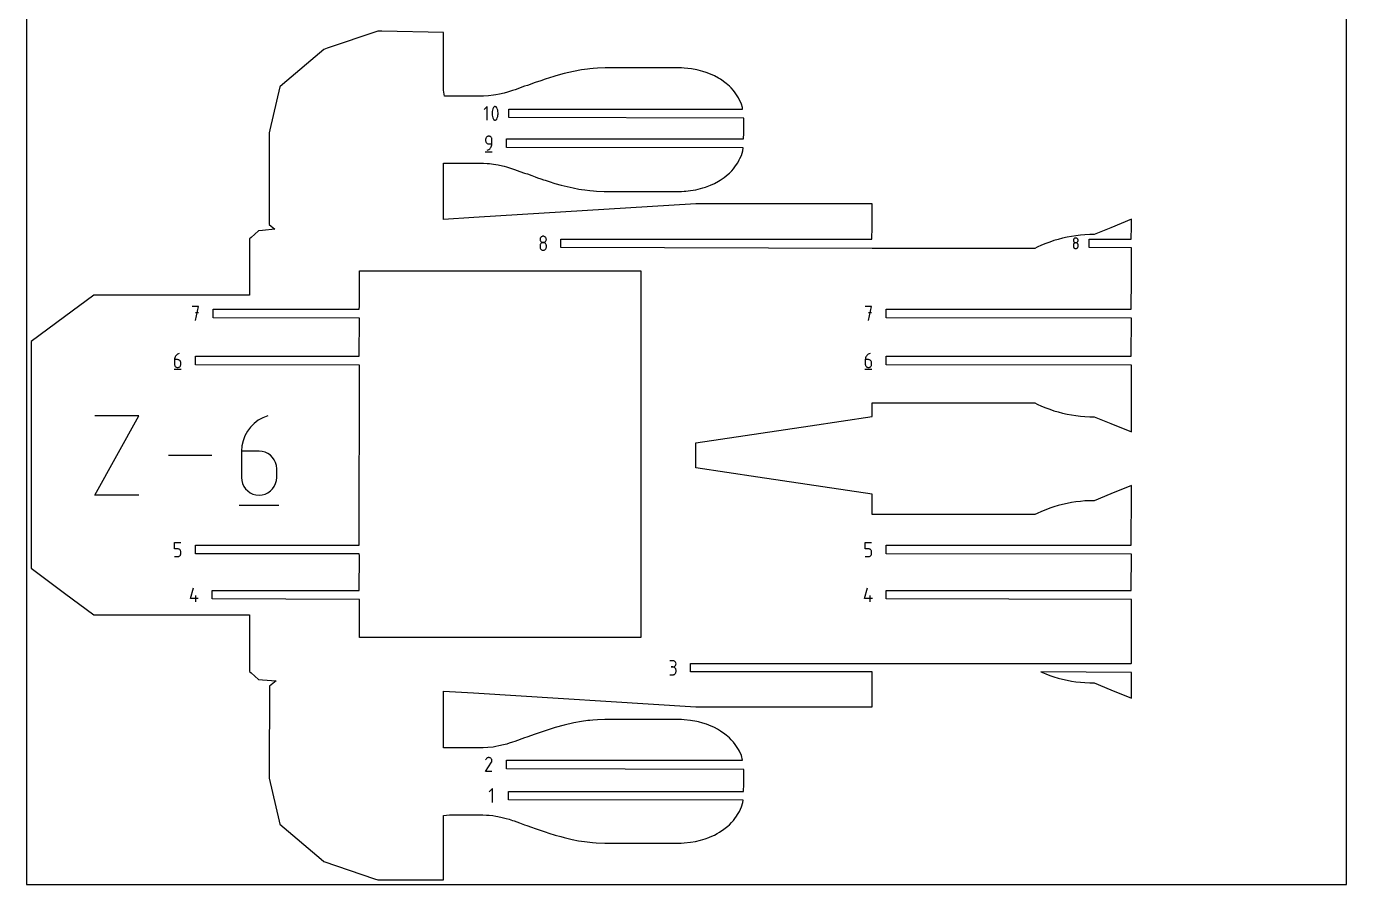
# Model space of a CAD drawing. Extents: x 0 to 450, y 0 to 500.
# Drawn here: x 0 to 450, y 0 to 292.6 of the extents above; entities that cross this region are included whole.
import ezdxf

# ---------------------------------------------------------------- set-up
doc = ezdxf.new("R2010")
doc.units = 0

msp = doc.modelspace()

# ---------------------------------------------------------------- linework, layer by layer
at = {"layer": 'annotation', "color": 1}
for p, q in [((157.005716, 265.262409), (155.979138, 264.235541)), ((157.005716, 260.644689), (157.005716, 265.262409)), ((158.781817, 263.615175), (158.737565, 263.172944)), ((158.737565, 263.172944), (158.737565, 262.728888)), ((158.737565, 262.728888), (158.781817, 262.286421)), ((158.870323, 264.052165), (158.781817, 263.615175)), ((158.781817, 262.286421), (158.870323, 261.848959)), ((159.003082, 264.480498), (158.870323, 264.052165)), ((158.870323, 261.848959), (159.003082, 261.419918)), ((159.180093, 264.89676), (159.003082, 264.480498)), ((159.003082, 261.419918), (159.180093, 261.002713)), ((159.239702, 264.995887), (159.180093, 264.89676)), ((159.180093, 264.89676), (159.180093, 264.89676)), ((159.180093, 261.002713), (159.180093, 261.002713)), ((159.180093, 261.002713), (159.202631, 260.9607)), ((159.313991, 265.080361), (159.239702, 264.995887)), ((159.400499, 265.149364), (159.313991, 265.080361)), ((159.496768, 265.202078), (159.400499, 265.149364)), ((159.600337, 265.237687), (159.496768, 265.202078)), ((159.708746, 265.255373), (159.600337, 265.237687)), ((159.819537, 265.254318), (159.708746, 265.255373)), ((159.930249, 265.233705), (159.819537, 265.254318)), ((160.038423, 265.192716), (159.930249, 265.233705)), ((160.079833, 265.170955), (160.038423, 265.192716)), ((160.038423, 265.192716), (160.038423, 265.192716)), ((160.119571, 265.145959), (160.079833, 265.170955)), ((160.157442, 265.117928), (160.119571, 265.145959)), ((160.193254, 265.087057), (160.157442, 265.117928)), ((160.226814, 265.053546), (160.193254, 265.087057)), ((160.257928, 265.017592), (160.226814, 265.053546)), ((160.286404, 264.979392), (160.257928, 265.017592)), ((160.275053, 260.904378), (160.334668, 261.003002)), ((160.312048, 264.939146), (160.286404, 264.979392)), ((160.334668, 264.897049), (160.312048, 264.939146)), ((160.512537, 264.47993), (160.334668, 264.897049)), ((160.334668, 264.897049), (160.334668, 264.897049)), ((160.334668, 261.003002), (160.512537, 261.419349)), ((160.334668, 261.003002), (160.334668, 261.003002)), ((160.645939, 264.050953), (160.512537, 264.47993)), ((160.512537, 261.419349), (160.645939, 261.847747)), ((160.734874, 263.613534), (160.645939, 264.050953)), ((160.645939, 261.847747), (160.734874, 262.28478)), ((160.779341, 263.171089), (160.734874, 263.613534)), ((160.734874, 262.28478), (160.779341, 262.727032)), ((160.779341, 262.727032), (160.779341, 263.171089)), ((159.202631, 260.9607), (159.228086, 260.920654)), ((159.228086, 260.920654), (159.25635, 260.882696)), ((159.25635, 260.882696), (159.287318, 260.846947)), ((159.287318, 260.846947), (159.320881, 260.813529)), ((159.320881, 260.813529), (159.356933, 260.782564)), ((159.356933, 260.782564), (159.395365, 260.754172)), ((159.395365, 260.754172), (159.436072, 260.728477)), ((159.436072, 260.728477), (159.478945, 260.705599)), ((159.478945, 260.705599), (159.478945, 260.705599)), ((159.478945, 260.705599), (159.586266, 260.665479)), ((159.586266, 260.665479), (159.696333, 260.645547)), ((159.696333, 260.645547), (159.806658, 260.644989)), ((159.806658, 260.644989), (159.914752, 260.662994)), ((159.914752, 260.662994), (160.018127, 260.698748)), ((160.018127, 260.698748), (160.114294, 260.751439)), ((160.114294, 260.751439), (160.200765, 260.820253)), ((160.200765, 260.820253), (160.275053, 260.904378)), ((156.557793, 254.307466), (156.540584, 254.11571)), ((156.540584, 254.11571), (156.540584, 253.582009)), ((156.540584, 253.582009), (156.540584, 253.582009)), ((156.540584, 253.582009), (156.557793, 253.390263)), ((156.607395, 254.487991), (156.557793, 254.307466)), ((156.557793, 253.390263), (156.607395, 253.209766)), ((156.686353, 254.654261), (156.607395, 254.487991)), ((156.607395, 253.209766), (156.686353, 253.043536)), ((156.79163, 254.80325), (156.686353, 254.654261)), ((156.686353, 253.043536), (156.79163, 252.894594)), ((156.920188, 254.931934), (156.79163, 254.80325)), ((156.79163, 252.894594), (156.920188, 252.76596)), ((157.068989, 255.037287), (156.920188, 254.931934)), ((156.920188, 252.76596), (157.068989, 252.660655)), ((157.234997, 255.116284), (157.068989, 255.037287)), ((157.068989, 252.660655), (157.234997, 252.581697)), ((157.415173, 255.165901), (157.234997, 255.116284)), ((157.234997, 252.581697), (157.415173, 252.532108)), ((157.606481, 255.183112), (157.415173, 255.165901)), ((157.415173, 252.532108), (157.606481, 252.514907)), ((157.798185, 255.165901), (157.606481, 255.183112)), ((157.606481, 255.183112), (157.606481, 255.183112)), ((157.606481, 252.514907), (158.672379, 252.514907)), ((157.978572, 255.116284), (157.798185, 255.165901)), ((158.144642, 255.037287), (157.978572, 255.116284)), ((158.293394, 254.931934), (158.144642, 255.037287)), ((158.421828, 254.80325), (158.293394, 254.931934)), ((158.526943, 254.654261), (158.421828, 254.80325)), ((158.60574, 254.487991), (158.526943, 254.654261)), ((158.579908, 251.880208), (158.648779, 252.191276)), ((158.655219, 254.307466), (158.60574, 254.487991)), ((158.648779, 252.191276), (158.672379, 252.514907)), ((158.672379, 254.11571), (158.655219, 254.307466)), ((158.672379, 252.514907), (158.672379, 254.11571)), ((158.672379, 254.11571), (158.672379, 254.11571)), ((156.407384, 249.783112), (158.807384, 249.783112)), ((157.073081, 250.383112), (157.377896, 250.496702)), ((157.073081, 250.383112), (157.073081, 250.383112)), ((157.377896, 250.496702), (157.657679, 250.650238)), ((157.657679, 250.650238), (157.909537, 250.839809)), ((157.909537, 250.839809), (158.130581, 251.061504)), ((158.130581, 251.061504), (158.317918, 251.31141)), ((158.317918, 251.31141), (158.468658, 251.585615)), ((158.468658, 251.585615), (158.579908, 251.880208)), ((175.242195, 220.524078), (175.163269, 220.358333)), ((175.34744, 220.672692), (175.242195, 220.524078)), ((175.475973, 220.801124), (175.34744, 220.672692)), ((175.624764, 220.906324), (175.475973, 220.801124)), ((175.790784, 220.985243), (175.624764, 220.906324)), ((175.971003, 221.034831), (175.790784, 220.985243)), ((176.16239, 221.052038), (175.971003, 221.034831)), ((176.353777, 221.034831), (176.16239, 221.052038)), ((176.16239, 221.052038), (176.16239, 221.052038)), ((176.533995, 220.985243), (176.353777, 221.034831)), ((176.700015, 220.906324), (176.533995, 220.985243)), ((176.848807, 220.801124), (176.700015, 220.906324)), ((176.97734, 220.672692), (176.848807, 220.801124)), ((177.082584, 220.524078), (176.97734, 220.672692)), ((177.16151, 220.358333), (177.082584, 220.524078)), ((175.113691, 220.178505), (175.096492, 219.987646)), ((175.096492, 219.987646), (175.096492, 219.987646)), ((175.096492, 219.987646), (175.113701, 219.79589)), ((175.113691, 218.044808), (175.096492, 217.853142)), ((175.096492, 217.853142), (175.096492, 217.32215)), ((175.096492, 217.32215), (175.096492, 217.32215)), ((175.096492, 217.32215), (175.113701, 217.130497)), ((175.163269, 220.358333), (175.113691, 220.178505)), ((175.163269, 218.225264), (175.113691, 218.044808)), ((175.113701, 219.79589), (175.163304, 219.615365)), ((175.113701, 217.130497), (175.163304, 216.950248)), ((175.242195, 218.391481), (175.163269, 218.225264)), ((175.163304, 219.615365), (175.242262, 219.449095)), ((175.163304, 216.950248), (175.242262, 216.784379)), ((175.34744, 218.540433), (175.242195, 218.391481)), ((175.242262, 219.449095), (175.347539, 219.300106)), ((175.242262, 216.784379), (175.347539, 216.635865)), ((175.475973, 218.669091), (175.34744, 218.540433)), ((175.347539, 219.300106), (175.476096, 219.171422)), ((175.347539, 216.635865), (175.476096, 216.507681)), ((175.624764, 218.774429), (175.475973, 218.669091)), ((175.476096, 219.171422), (175.624898, 219.066069)), ((175.476096, 216.507681), (175.624898, 216.402802)), ((175.790784, 218.853419), (175.624764, 218.774429)), ((175.624898, 219.066069), (175.790905, 218.987071)), ((175.624898, 216.402802), (175.790905, 216.324205)), ((175.971003, 218.903032), (175.790784, 218.853419)), ((175.790905, 218.987071), (175.971082, 218.937454)), ((175.790905, 216.324205), (175.971082, 216.274865)), ((176.16239, 218.920243), (175.971003, 218.903032)), ((175.971082, 218.937454), (176.16239, 218.920243)), ((175.971082, 216.274865), (176.16239, 216.257757)), ((176.16239, 218.920243), (176.353697, 218.937454)), ((176.353777, 218.903042), (176.16239, 218.920243)), ((176.16239, 218.920243), (176.16239, 218.920243)), ((176.16239, 218.920243), (176.16239, 218.920243)), ((176.16239, 216.257757), (176.353697, 216.274865)), ((176.16239, 216.257757), (176.16239, 216.257757)), ((176.353697, 218.937454), (176.533874, 218.987071)), ((176.353697, 216.274865), (176.533874, 216.324205)), ((176.533995, 218.853453), (176.353777, 218.903042)), ((176.533874, 218.987071), (176.699881, 219.066069)), ((176.533874, 216.324205), (176.699881, 216.402802)), ((176.700015, 218.774496), (176.533995, 218.853453)), ((176.699881, 219.066069), (176.848683, 219.171422)), ((176.699881, 216.402802), (176.848683, 216.507681)), ((176.848807, 218.66919), (176.700015, 218.774496)), ((176.848683, 219.171422), (176.977241, 219.300106)), ((176.848683, 216.507681), (176.977241, 216.635865)), ((176.97734, 218.540556), (176.848807, 218.66919)), ((176.977241, 219.300106), (177.082517, 219.449095)), ((176.977241, 216.635865), (177.082517, 216.784379)), ((177.082584, 218.391615), (176.97734, 218.540556)), ((177.082517, 219.449095), (177.161476, 219.615365)), ((177.082517, 216.784379), (177.161476, 216.950248)), ((177.16151, 218.225385), (177.082584, 218.391615)), ((177.161476, 219.615365), (177.211078, 219.79589)), ((177.161476, 216.950248), (177.211078, 217.130497)), ((177.211088, 220.178505), (177.16151, 220.358333)), ((177.211088, 218.044887), (177.16151, 218.225385)), ((177.211078, 219.79589), (177.228287, 219.987646)), ((177.211078, 217.130497), (177.228287, 217.32215)), ((177.228287, 219.987646), (177.211088, 220.178505)), ((177.228287, 217.853142), (177.211088, 218.044887)), ((177.228287, 219.987646), (177.228287, 219.987646)), ((177.228287, 217.32215), (177.228287, 217.853142)), ((177.228287, 217.853142), (177.228287, 217.853142)), ((356.873823, 219.799882), (356.860906, 219.656545)), ((356.860906, 219.656545), (356.860906, 219.656545)), ((356.860906, 219.656545), (356.87383, 219.512536)), ((356.873823, 218.197468), (356.860906, 218.053526)), ((356.860906, 218.053526), (356.860906, 217.654749)), ((356.860906, 217.654749), (356.860906, 217.654749)), ((356.860906, 217.654749), (356.87383, 217.510817)), ((356.911056, 219.934933), (356.873823, 219.799882)), ((356.911056, 218.332991), (356.873823, 218.197468)), ((356.87383, 219.512536), (356.911082, 219.376961)), ((356.87383, 217.510817), (356.911082, 217.37545)), ((356.97033, 220.059408), (356.911056, 219.934933)), ((356.97033, 218.45782), (356.911056, 218.332991)), ((356.911082, 219.376961), (356.97038, 219.252092)), ((356.911082, 217.37545), (356.97038, 217.250882)), ((357.049369, 220.171017), (356.97033, 220.059408)), ((357.049369, 218.569684), (356.97033, 218.45782)), ((356.97038, 219.252092), (357.049443, 219.1402)), ((356.97038, 217.250882), (357.049443, 217.139347)), ((357.145897, 220.26747), (357.049369, 220.171017)), ((357.145897, 218.666306), (357.049369, 218.569684)), ((357.049443, 219.1402), (357.14599, 219.043559)), ((357.049443, 217.139347), (357.14599, 217.04308)), ((357.25764, 220.346476), (357.145897, 220.26747)), ((357.25764, 218.745416), (357.145897, 218.666306)), ((357.14599, 219.043559), (357.257741, 218.964438)), ((357.14599, 217.04308), (357.257741, 216.964316)), ((357.382322, 220.405744), (357.25764, 220.346476)), ((357.382322, 218.804737), (357.25764, 218.745416)), ((357.257741, 218.964438), (357.382413, 218.905111)), ((357.257741, 216.964316), (357.382413, 216.90529)), ((357.517666, 220.442985), (357.382322, 220.405744)), ((357.517666, 218.841997), (357.382322, 218.804737)), ((357.382413, 218.905111), (357.517726, 218.867848)), ((357.382413, 216.90529), (357.517726, 216.868235)), ((357.661399, 220.455907), (357.517666, 220.442985)), ((357.661399, 218.854923), (357.517666, 218.841997)), ((357.517726, 218.867848), (357.661399, 218.854923)), ((357.517726, 216.868235), (357.661399, 216.855387)), ((357.805131, 220.442985), (357.661399, 220.455907)), ((357.661399, 220.455907), (357.661399, 220.455907)), ((357.661399, 218.854923), (357.805072, 218.867848)), ((357.805131, 218.842005), (357.661399, 218.854923)), ((357.661399, 218.854923), (357.661399, 218.854923)), ((357.661399, 218.854923), (357.661399, 218.854923)), ((357.661399, 216.855387), (357.805072, 216.868235)), ((357.661399, 216.855387), (357.661399, 216.855387)), ((357.805072, 218.867848), (357.940385, 218.905111)), ((357.805072, 216.868235), (357.940385, 216.90529)), ((357.940476, 220.405744), (357.805131, 220.442985)), ((357.940476, 218.804763), (357.805131, 218.842005)), ((357.940385, 218.905111), (358.065057, 218.964438)), ((357.940385, 216.90529), (358.065057, 216.964316)), ((358.065157, 220.346476), (357.940476, 220.405744)), ((358.065157, 218.745466), (357.940476, 218.804763)), ((358.065057, 218.964438), (358.176807, 219.043559)), ((358.065057, 216.964316), (358.176807, 217.04308)), ((358.1769, 220.26747), (358.065157, 220.346476)), ((358.1769, 218.666381), (358.065157, 218.745466)), ((358.176807, 219.043559), (358.273355, 219.1402)), ((358.176807, 217.04308), (358.273355, 217.139347)), ((358.273429, 220.171017), (358.1769, 220.26747)), ((358.273429, 218.569777), (358.1769, 218.666381)), ((358.273355, 219.1402), (358.352418, 219.252092)), ((358.273355, 217.139347), (358.352418, 217.250882)), ((358.352468, 220.059408), (358.273429, 220.171017)), ((358.352468, 218.457921), (358.273429, 218.569777)), ((358.352418, 219.252092), (358.411716, 219.376961)), ((358.352418, 217.250882), (358.411716, 217.37545)), ((358.411742, 219.934933), (358.352468, 220.059408)), ((358.411742, 218.333082), (358.352468, 218.457921)), ((358.411716, 219.376961), (358.448967, 219.512536)), ((358.411716, 217.37545), (358.448967, 217.510817)), ((358.448975, 219.799882), (358.411742, 219.934933)), ((358.448975, 218.197527), (358.411742, 218.333082)), ((358.448967, 219.512536), (358.461891, 219.656545)), ((358.448967, 217.510817), (358.461891, 217.654749)), ((358.461891, 219.656545), (358.448975, 219.799882)), ((358.461891, 218.053526), (358.448975, 218.197527)), ((358.461891, 219.656545), (358.461891, 219.656545)), ((358.461891, 217.654749), (358.461891, 218.053526)), ((358.461891, 218.053526), (358.461891, 218.053526)), ((58.688078, 197.133349), (56.553574, 197.133349)), ((57.620977, 192.333349), (58.688078, 197.133349)), ((58.688078, 194.995835), (57.620977, 194.995835)), ((288.084314, 197.133349), (285.94981, 197.133349)), ((287.017212, 192.333349), (288.084314, 197.133349)), ((288.084314, 194.995835), (287.017212, 194.995835)), ((50.847346, 180.185276), (50.696515, 179.91058)), ((51.034834, 180.435661), (50.847346, 180.185276)), ((51.256103, 180.657869), (51.034834, 180.435661)), ((51.508277, 180.848035), (51.256103, 180.657869)), ((51.788478, 181.002296), (51.508277, 180.848035)), ((52.093831, 181.116784), (51.788478, 181.002296)), ((52.093831, 181.116784), (52.093831, 181.116784)), ((286.305934, 180.185276), (286.155103, 179.91058)), ((286.493423, 180.435661), (286.305934, 180.185276)), ((286.714692, 180.657869), (286.493423, 180.435661)), ((286.966865, 180.848035), (286.714692, 180.657869)), ((287.247066, 181.002296), (286.966865, 180.848035)), ((287.552419, 181.116784), (287.247066, 181.002296)), ((287.552419, 181.116784), (287.552419, 181.116784)), ((50.359226, 175.716784), (52.759226, 175.716784)), ((50.516329, 179.303712), (50.492727, 178.97927)), ((50.492727, 178.97927), (50.492727, 177.383886)), ((51.558624, 178.97927), (50.492727, 178.97927)), ((50.492727, 177.383886), (50.492727, 177.383886)), ((50.492727, 177.383886), (50.509936, 177.19214)), ((50.509936, 177.19214), (50.559538, 177.011643)), ((50.585217, 179.615437), (50.516329, 179.303712)), ((50.559538, 177.011643), (50.638497, 176.845413)), ((50.696515, 179.91058), (50.585217, 179.615437)), ((50.638497, 176.845413), (50.743773, 176.696471)), ((50.743773, 176.696471), (50.872331, 176.567838)), ((50.872331, 176.567838), (51.021133, 176.462532)), ((51.021133, 176.462532), (51.18714, 176.383575)), ((51.18714, 176.383575), (51.367317, 176.333985)), ((51.367317, 176.333985), (51.558624, 176.316784)), ((51.750329, 178.962162), (51.558624, 178.97927)), ((51.558624, 176.316784), (51.750329, 176.333985)), ((51.558624, 176.316784), (51.558624, 176.316784)), ((51.930716, 178.912822), (51.750329, 178.962162)), ((51.750329, 176.333985), (51.930716, 176.383575)), ((52.096785, 178.834225), (51.930716, 178.912822)), ((51.930716, 176.383575), (52.096785, 176.462532)), ((52.245537, 178.729347), (52.096785, 178.834225)), ((52.096785, 176.462532), (52.245537, 176.567838)), ((52.373971, 178.601163), (52.245537, 178.729347)), ((52.245537, 176.567838), (52.373971, 176.696471)), ((52.479086, 178.452649), (52.373971, 178.601163)), ((52.373971, 176.696471), (52.479086, 176.845413)), ((52.557884, 178.286779), (52.479086, 178.452649)), ((52.479086, 176.845413), (52.557884, 177.011643)), ((52.607362, 178.106531), (52.557884, 178.286779)), ((52.557884, 177.011643), (52.607362, 177.19214)), ((52.624522, 177.914878), (52.607362, 178.106531)), ((52.607362, 177.19214), (52.624522, 177.383886)), ((52.624522, 177.383886), (52.624522, 177.914878)), ((52.624522, 177.914878), (52.624522, 177.914878)), ((285.817815, 175.716784), (288.217815, 175.716784)), ((285.974917, 179.303712), (285.951315, 178.97927)), ((285.951315, 178.97927), (285.951315, 177.383886)), ((287.017213, 178.97927), (285.951315, 178.97927)), ((285.951315, 177.383886), (285.951315, 177.383886)), ((285.951315, 177.383886), (285.968524, 177.19214)), ((285.968524, 177.19214), (286.018127, 177.011643)), ((286.043805, 179.615437), (285.974917, 179.303712)), ((286.018127, 177.011643), (286.097085, 176.845413)), ((286.155103, 179.91058), (286.043805, 179.615437)), ((286.097085, 176.845413), (286.202362, 176.696471)), ((286.202362, 176.696471), (286.330919, 176.567838)), ((286.330919, 176.567838), (286.479721, 176.462532)), ((286.479721, 176.462532), (286.645728, 176.383575)), ((286.645728, 176.383575), (286.825905, 176.333985)), ((286.825905, 176.333985), (287.017213, 176.316784)), ((287.208917, 178.962162), (287.017213, 178.97927)), ((287.017213, 176.316784), (287.208917, 176.333985)), ((287.017213, 176.316784), (287.017213, 176.316784)), ((287.389304, 178.912822), (287.208917, 178.962162)), ((287.208917, 176.333985), (287.389304, 176.383575)), ((287.555373, 178.834225), (287.389304, 178.912822)), ((287.389304, 176.383575), (287.555373, 176.462532)), ((287.704125, 178.729347), (287.555373, 178.834225)), ((287.555373, 176.462532), (287.704125, 176.567838)), ((287.832559, 178.601163), (287.704125, 178.729347)), ((287.704125, 176.567838), (287.832559, 176.696471)), ((287.937675, 178.452649), (287.832559, 178.601163)), ((287.832559, 176.696471), (287.937675, 176.845413)), ((288.016472, 178.286779), (287.937675, 178.452649)), ((287.937675, 176.845413), (288.016472, 177.011643)), ((288.06595, 178.106531), (288.016472, 178.286779)), ((288.016472, 177.011643), (288.06595, 177.19214)), ((288.08311, 177.914878), (288.06595, 178.106531)), ((288.06595, 177.19214), (288.08311, 177.383886)), ((288.08311, 177.383886), (288.08311, 177.914878)), ((288.08311, 177.914878), (288.08311, 177.914878)), ((23.306505, 132.798079), (38.301588, 159.804131)), ((38.301588, 159.804131), (23.306505, 159.804131)), ((79.036322, 158.292079), (77.617529, 157.222153)), ((80.612807, 159.159987), (79.036322, 158.292079)), ((82.330801, 159.804131), (80.612807, 159.159987)), ((82.330801, 159.804131), (82.330801, 159.804131)), ((74.469137, 153.017711), (73.842947, 151.35716)), ((75.317753, 154.563224), (74.469137, 153.017711)), ((76.372612, 155.971953), (75.317753, 154.563224)), ((77.617529, 157.222153), (76.372612, 155.971953)), ((73.455364, 149.603314), (73.322574, 147.777919)), ((73.842947, 151.35716), (73.455364, 149.603314)), ((63.197845, 146.301105), (48.431398, 146.301105)), ((73.322574, 147.777919), (73.322574, 138.80187)), ((79.319591, 147.777919), (73.322574, 147.777919)), ((80.398169, 147.681666), (79.319591, 147.777919)), ((81.413073, 147.404065), (80.398169, 147.681666)), ((82.347424, 146.961858), (81.413073, 147.404065)), ((83.18434, 146.371786), (82.347424, 146.961858)), ((83.906943, 145.650589), (83.18434, 146.371786)), ((84.498351, 144.815008), (83.906943, 145.650589)), ((84.941685, 143.881784), (84.498351, 144.815008)), ((85.220064, 142.867658), (84.941685, 143.881784)), ((85.316608, 141.78937), (85.220064, 142.867658)), ((85.316608, 138.80187), (85.316608, 141.78937)), ((85.316608, 141.78937), (85.316608, 141.78937)), ((73.322574, 138.80187), (73.322574, 138.80187)), ((73.322574, 138.80187), (73.419397, 137.72306)), ((73.419397, 137.72306), (73.698473, 136.707533)), ((73.698473, 136.707533), (74.142713, 135.772281)), ((74.142713, 135.772281), (74.735027, 134.934296)), ((83.906943, 134.934296), (84.498351, 135.772281)), ((84.498351, 135.772281), (84.941685, 136.707533)), ((84.941685, 136.707533), (85.220064, 137.72306)), ((85.220064, 137.72306), (85.316608, 138.80187)), ((38.301588, 132.798079), (23.306505, 132.798079)), ((74.735027, 134.934296), (75.458326, 134.210569)), ((75.458326, 134.210569), (76.295522, 133.618092)), ((76.295522, 133.618092), (77.229524, 133.173857)), ((77.229524, 133.173857), (78.243243, 132.894856)), ((78.243243, 132.894856), (79.319591, 132.798079)), ((79.319591, 132.798079), (80.398169, 132.894856)), ((79.319591, 132.798079), (79.319591, 132.798079)), ((80.398169, 132.894856), (81.413073, 133.173857)), ((81.413073, 133.173857), (82.347424, 133.618092)), ((82.347424, 133.618092), (83.18434, 134.210569)), ((83.18434, 134.210569), (83.906943, 134.934296)), ((72.571465, 129.422323), (86.074491, 129.422323)), ((50.492727, 114.486227), (50.492727, 116.623742)), ((50.492727, 116.623742), (52.624522, 116.623742)), ((51.558624, 114.486227), (50.492727, 114.486227)), ((51.750011, 114.46912), (51.558624, 114.486227)), ((51.93023, 114.419779), (51.750011, 114.46912)), ((52.09625, 114.341182), (51.93023, 114.419779)), ((52.245041, 114.236304), (52.09625, 114.341182)), ((52.373574, 114.10812), (52.245041, 114.236304)), ((52.478819, 113.959606), (52.373574, 114.10812)), ((52.478752, 112.35237), (52.55771, 112.5186)), ((52.557745, 113.793736), (52.478819, 113.959606)), ((52.55771, 112.5186), (52.607313, 112.699098)), ((52.607323, 113.613488), (52.557745, 113.793736)), ((52.607313, 112.699098), (52.624522, 112.890843)), ((52.624522, 113.421835), (52.607323, 113.613488)), ((52.624522, 112.890843), (52.624522, 113.421835)), ((52.624522, 113.421835), (52.624522, 113.421835)), ((285.951315, 114.486227), (285.951315, 116.623742)), ((285.951315, 116.623742), (288.08311, 116.623742)), ((287.017212, 114.486227), (285.951315, 114.486227)), ((287.208599, 114.46912), (287.017212, 114.486227)), ((287.388818, 114.419779), (287.208599, 114.46912)), ((287.554838, 114.341182), (287.388818, 114.419779)), ((287.703629, 114.236304), (287.554838, 114.341182)), ((287.832162, 114.10812), (287.703629, 114.236304)), ((287.937407, 113.959606), (287.832162, 114.10812)), ((287.93734, 112.35237), (288.016298, 112.5186)), ((288.016333, 113.793736), (287.937407, 113.959606)), ((288.016298, 112.5186), (288.065901, 112.699098)), ((288.065911, 113.613488), (288.016333, 113.793736)), ((288.065901, 112.699098), (288.08311, 112.890843)), ((288.08311, 113.421835), (288.065911, 113.613488)), ((288.08311, 112.890843), (288.08311, 113.421835)), ((288.08311, 113.421835), (288.08311, 113.421835)), ((50.492727, 111.823742), (51.558624, 111.823742)), ((51.558624, 111.823742), (51.749932, 111.840942)), ((51.558624, 111.823742), (51.558624, 111.823742)), ((51.749932, 111.840942), (51.930109, 111.890532)), ((51.930109, 111.890532), (52.096116, 111.969489)), ((52.096116, 111.969489), (52.244918, 112.074795)), ((52.244918, 112.074795), (52.373475, 112.203428)), ((52.373475, 112.203428), (52.478752, 112.35237)), ((285.951315, 111.823742), (287.017212, 111.823742)), ((287.017212, 111.823742), (287.20852, 111.840942)), ((287.017212, 111.823742), (287.017212, 111.823742)), ((287.20852, 111.840942), (287.388697, 111.890532)), ((287.388697, 111.890532), (287.554704, 111.969489)), ((287.554704, 111.969489), (287.703506, 112.074795)), ((287.703506, 112.074795), (287.832063, 112.203428)), ((287.832063, 112.203428), (287.93734, 112.35237)), ((55.909442, 97.494634), (56.973834, 101.227532)), ((285.684615, 97.494634), (286.749007, 101.227532)), ((58.574637, 97.494634), (55.909442, 97.494634)), ((57.775741, 96.427532), (57.775741, 98.559327)), ((288.34981, 97.494634), (285.684615, 97.494634)), ((287.550914, 96.427532), (287.550914, 98.559327)), ((220.360733, 76.338734), (219.294836, 76.338734)), ((220.360733, 74.206939), (219.827032, 74.206939)), ((219.827032, 74.206939), (220.360733, 74.206939)), ((220.552438, 76.321527), (220.360733, 76.338734)), ((220.360733, 74.206939), (220.552438, 74.22415)), ((220.552438, 74.189732), (220.360733, 74.206939)), ((220.360733, 74.206939), (220.360733, 74.206939)), ((220.732825, 76.271939), (220.552438, 76.321527)), ((220.552438, 74.22415), (220.732825, 74.273767)), ((220.732825, 74.140144), (220.552438, 74.189732)), ((220.898894, 76.19302), (220.732825, 76.271939)), ((220.732825, 74.273767), (220.898894, 74.352765)), ((220.898894, 74.061225), (220.732825, 74.140144)), ((221.047646, 76.08782), (220.898894, 76.19302)), ((220.898894, 74.352765), (221.047646, 74.458118)), ((221.047646, 73.956025), (220.898894, 74.061225)), ((221.17608, 75.959388), (221.047646, 76.08782)), ((221.047646, 74.458118), (221.17608, 74.586801)), ((221.17608, 73.827593), (221.047646, 73.956025)), ((221.281196, 75.810774), (221.17608, 75.959388)), ((221.17608, 74.586801), (221.281196, 74.735791)), ((221.281196, 73.67898), (221.17608, 73.827593)), ((221.17608, 71.923676), (221.281196, 72.072279)), ((221.359993, 75.645029), (221.281196, 75.810774)), ((221.281196, 74.735791), (221.359993, 74.902061)), ((221.359993, 73.513234), (221.281196, 73.67898)), ((221.281196, 72.072279), (221.359993, 72.238037)), ((221.409471, 75.465201), (221.359993, 75.645029)), ((221.359993, 74.902061), (221.409471, 75.082586)), ((221.409471, 73.333407), (221.359993, 73.513234)), ((221.359993, 72.238037), (221.409471, 72.417907)), ((221.426631, 75.274342), (221.409471, 75.465201)), ((221.409471, 75.082586), (221.426631, 75.274342)), ((221.426631, 73.142547), (221.409471, 73.333407)), ((221.409471, 72.417907), (221.426631, 72.608846)), ((221.426631, 75.274342), (221.426631, 75.274342)), ((221.426631, 72.608846), (221.426631, 73.142547)), ((221.426631, 73.142547), (221.426631, 73.142547)), ((219.294836, 71.544453), (220.360733, 71.544453)), ((220.360733, 71.544453), (220.552438, 71.56165)), ((220.360733, 71.544453), (220.360733, 71.544453)), ((220.552438, 71.56165), (220.732825, 71.611214)), ((220.732825, 71.611214), (220.898894, 71.6901)), ((220.898894, 71.6901), (221.047646, 71.795269)), ((221.047646, 71.795269), (221.17608, 71.923676)), ((156.529901, 38.521027), (158.499749, 41.69223)), ((156.672884, 42.787326), (156.532911, 42.51882)), ((156.783963, 42.944838), (156.672884, 42.787326)), ((156.917234, 43.076324), (156.783963, 42.944838)), ((157.068642, 43.180732), (156.917234, 43.076324)), ((157.234134, 43.257007), (157.068642, 43.180732)), ((157.409658, 43.304097), (157.234134, 43.257007)), ((157.591161, 43.320949), (157.409658, 43.304097)), ((157.774588, 43.306511), (157.591161, 43.320949)), ((157.955887, 43.259729), (157.774588, 43.306511)), ((158.131005, 43.17955), (157.955887, 43.259729)), ((158.287629, 43.068332), (158.131005, 43.17955)), ((158.131005, 43.17955), (158.131005, 43.17955)), ((158.418584, 42.934871), (158.287629, 43.068332)), ((158.522705, 42.783257), (158.418584, 42.934871)), ((158.499749, 41.69223), (158.502104, 41.695144)), ((158.499749, 41.69223), (158.499749, 41.69223)), ((158.502104, 41.695144), (158.504363, 41.698083)), ((158.504363, 41.698083), (158.506539, 41.701071)), ((158.506539, 41.701071), (158.508649, 41.704134)), ((158.508649, 41.704134), (158.510706, 41.707295)), ((158.510706, 41.707295), (158.512727, 41.710581)), ((158.512727, 41.710581), (158.514725, 41.714015)), ((158.514725, 41.714015), (158.516715, 41.717623)), ((158.516715, 41.717623), (158.518713, 41.721429)), ((158.518713, 41.721429), (158.600048, 41.896061)), ((158.518713, 41.721429), (158.518713, 41.721429)), ((158.598827, 42.617581), (158.522705, 42.783257)), ((158.645788, 42.441933), (158.598827, 42.617581)), ((158.600048, 41.896061), (158.647562, 42.077082)), ((158.662421, 42.260403), (158.645788, 42.441933)), ((158.647562, 42.077082), (158.662421, 42.260403)), ((158.661696, 38.521027), (156.529901, 38.521027)), ((158.836929, 32.739543), (157.769827, 31.67214)), ((158.836929, 27.939543), (158.836929, 32.739543))]:
    msp.add_line(p, q, dxfattribs=at)
at = {"layer": 'boundary', "color": 5}
for p, q in [((119.761756, 291.01471), (102.561152, 285.166506)), ((121.179615, 291.01471), (119.761756, 291.01471)), ((142.204323, 290.554766), (121.179615, 291.01471)), ((142.204323, 289.832552), (142.204323, 290.554766)), ((142.204324, 288.746176), (142.204323, 289.832552)), ((142.204324, 280.625908), (142.204324, 288.746176)), ((101.401182, 284.772117), (87.344649, 272.824078)), ((102.561152, 285.166506), (101.401182, 284.772117)), ((142.204017, 278.054543), (142.204324, 280.625908)), ((142.199956, 273.879805), (142.202001, 275.979)), ((142.202001, 275.979), (142.203299, 277.310981)), ((142.203299, 277.310981), (142.204017, 278.054543)), ((176.8257, 274.661106), (175.318652, 274.08879)), ((179.725306, 275.552576), (176.8257, 274.661106)), ((180.428469, 275.753361), (179.725306, 275.552576)), ((183.245652, 276.563921), (180.428469, 275.753361)), ((186.436675, 277.280594), (183.245652, 276.563921)), ((189.196227, 277.806868), (186.436675, 277.280594)), ((191.2396, 278.076204), (189.196227, 277.806868)), ((192.021715, 278.17929), (191.2396, 278.076204)), ((193.233269, 278.27259), (192.021715, 278.17929)), ((194.657071, 278.394333), (193.233269, 278.27259)), ((197.331827, 278.46309), (194.657071, 278.394333)), ((206.159968, 278.46309), (197.331827, 278.46309)), ((212.419842, 278.46309), (206.159968, 278.46309)), ((216.290049, 278.46309), (212.419842, 278.46309)), ((222.101855, 278.463091), (216.290049, 278.46309)), ((223.290039, 278.425172), (222.101855, 278.463091)), ((224.240423, 278.394333), (223.290039, 278.425172)), ((226.687647, 278.123745), (224.240423, 278.394333)), ((228.469489, 277.806868), (226.687647, 278.123745)), ((229.032703, 277.661935), (228.469489, 277.806868)), ((230.55782, 277.269486), (229.032703, 277.661935)), ((231.718119, 276.869987), (230.55782, 277.269486)), ((232.607083, 276.56392), (231.718119, 276.869987)), ((234.582506, 275.692027), (232.607083, 276.56392)), ((235.874444, 274.978613), (234.582506, 275.692027)), ((236.546267, 274.584077), (235.874444, 274.978613)), ((238.504775, 273.154493), (236.546267, 274.584077)), ((86.396708, 272.018329), (82.933739, 257.300636)), ((87.344649, 272.824078), (86.396708, 272.018329)), ((142.19704, 270.879665), (142.199956, 273.879805)), ((142.482841, 268.858376), (142.19704, 270.879665)), ((163.960317, 270.182822), (162.80634, 269.844627)), ((164.68598, 270.3955), (163.960317, 270.182822)), ((165.714547, 270.765667), (164.68598, 270.3955)), ((166.632134, 271.029621), (165.714547, 270.765667)), ((169.750635, 272.178166), (166.632134, 271.029621)), ((170.767794, 272.481441), (169.750635, 272.178166)), ((173.379685, 273.483913), (170.767794, 272.481441)), ((175.318652, 274.08879), (173.379685, 273.483913)), ((239.640944, 272.178167), (238.504775, 273.154493)), ((240.183655, 271.602055), (239.640944, 272.178167)), ((240.971607, 270.765667), (240.183655, 271.602055)), ((241.57174, 269.968649), (240.971607, 270.765667)), ((144.364974, 268.828169), (142.482841, 268.858376)), ((150.87206, 268.82817), (144.364974, 268.828169)), ((155.783403, 268.82817), (150.87206, 268.82817)), ((157.479384, 268.90121), (155.783403, 268.82817)), ((159.21073, 269.112307), (157.479384, 268.90121)), ((159.982661, 269.271113), (159.21073, 269.112307)), ((161.260725, 269.494492), (159.982661, 269.271113)), ((162.80634, 269.844627), (161.260725, 269.494492)), ((242.097009, 269.271113), (241.57174, 269.968649)), ((242.671181, 268.29358), (242.097009, 269.271113)), ((243.007699, 267.720711), (242.671181, 268.29358)), ((243.494609, 266.611521), (243.007699, 267.720711)), ((243.701281, 266.14078), (243.494609, 266.611521)), ((244.062081, 264.951468), (243.701281, 266.14078)), ((164.429572, 261.503549), (164.429572, 264.403549)), ((164.429572, 264.403549), (244.087451, 264.403549)), ((244.497672, 261.35355), (164.429572, 261.503549)), ((244.087451, 264.403549), (244.062081, 264.951468)), ((244.555575, 258.570435), (244.497672, 261.35355)), ((82.933739, 257.300636), (82.700204, 256.308108)), ((244.548128, 257.390358), (244.555575, 258.570435)), ((244.555619, 256.207481), (244.548128, 257.390358)), ((82.700204, 256.308108), (82.700203, 226.986805)), ((163.657384, 251.333112), (163.657384, 254.233113)), ((163.657384, 254.233113), (244.422684, 254.233112)), ((244.422684, 254.233112), (244.555619, 256.207481)), ((244.351695, 251.183113), (163.657384, 251.333112)), ((243.007514, 247.059993), (243.230748, 247.568556)), ((243.230748, 247.568556), (243.701076, 248.639911)), ((243.701076, 248.639911), (244.181729, 250.224213)), ((244.181729, 250.224213), (244.351695, 251.183113)), ((142.169397, 242.501754), (142.171714, 244.875783)), ((142.171714, 244.875783), (142.172756, 245.945606)), ((142.172756, 245.945606), (143.435762, 245.949551)), ((143.435762, 245.949551), (144.387757, 245.952528)), ((144.387757, 245.952528), (149.299105, 245.952528)), ((149.299105, 245.952528), (155.806189, 245.952528)), ((155.806189, 245.952528), (157.013919, 245.889344)), ((157.013919, 245.889344), (157.857638, 245.833926)), ((157.857638, 245.833926), (159.234169, 245.664526)), ((159.234169, 245.664526), (159.983197, 245.509597)), ((159.983197, 245.509597), (160.839476, 245.371432)), ((160.839476, 245.371432), (162.267481, 245.057823)), ((162.267481, 245.057823), (162.831573, 244.929497)), ((162.831573, 244.929497), (163.659578, 244.68611)), ((163.659578, 244.68611), (164.712575, 244.376491)), ((164.712575, 244.376491), (165.714352, 244.015036)), ((165.714352, 244.015036), (166.384163, 243.821858)), ((166.384163, 243.821858), (168.23564, 243.160878)), ((168.23564, 243.160878), (169.748281, 242.602537)), ((239.641156, 242.602537), (240.402165, 243.410483)), ((240.402165, 243.410483), (240.97163, 244.015035)), ((240.97163, 244.015035), (241.503658, 244.721692)), ((241.503658, 244.721692), (242.096899, 245.509597)), ((242.096899, 245.509597), (242.451424, 246.113237)), ((242.451424, 246.113237), (243.007514, 247.059993)), ((142.164032, 236.989039), (142.16555, 238.547328)), ((142.16555, 238.547328), (142.167341, 240.384643)), ((142.167341, 240.384643), (142.169397, 242.501754)), ((169.748281, 242.602537), (170.273367, 242.445649)), ((170.273367, 242.445649), (170.800059, 242.288245)), ((170.800059, 242.288245), (172.244708, 241.732911)), ((172.244708, 241.732911), (173.379013, 241.296785)), ((173.379013, 241.296785), (174.24425, 241.026423)), ((174.24425, 241.026423), (175.35595, 240.67899)), ((175.35595, 240.67899), (176.246055, 240.340533)), ((176.246055, 240.340533), (176.827019, 240.119591)), ((176.827019, 240.119591), (178.222379, 239.690033)), ((178.222379, 239.690033), (180.17554, 239.088677)), ((180.17554, 239.088677), (182.255674, 238.501952)), ((182.255674, 238.501952), (183.245665, 238.21677)), ((233.160458, 238.461228), (234.581749, 239.088677)), ((234.581749, 239.088677), (235.955116, 239.84718)), ((235.955116, 239.84718), (236.436802, 240.119591)), ((236.436802, 240.119591), (237.81116, 241.079695)), ((237.81116, 241.079695), (239.164766, 242.1931)), ((239.164766, 242.1931), (239.641156, 242.602537)), ((142.160567, 233.431413), (142.161678, 234.574079)), ((142.161678, 234.574079), (142.162769, 235.693789)), ((142.162769, 235.693789), (142.164032, 236.989039)), ((183.245665, 238.21677), (184.276405, 237.985164)), ((184.276405, 237.985164), (186.350941, 237.518979)), ((186.350941, 237.518979), (188.322733, 237.140633)), ((188.322733, 237.140633), (189.196597, 236.973817)), ((189.196597, 236.973817), (190.319866, 236.825637)), ((190.319866, 236.825637), (192.019565, 236.601407)), ((192.019565, 236.601407), (193.291269, 236.503393)), ((193.291269, 236.503393), (194.314533, 236.415836)), ((194.314533, 236.415836), (196.982554, 236.323723)), ((196.982554, 236.323723), (206.223892, 236.317601)), ((206.223892, 236.317601), (212.531613, 236.3176)), ((212.531613, 236.3176), (216.358429, 236.3176)), ((216.358429, 236.3176), (222.101788, 236.317601)), ((222.101788, 236.317601), (223.304394, 236.355999)), ((223.304394, 236.355999), (224.239938, 236.386371)), ((224.239938, 236.386371), (224.753307, 236.438302)), ((224.753307, 236.438302), (226.365672, 236.601407)), ((226.365672, 236.601407), (228.128616, 236.913067)), ((228.128616, 236.913067), (229.811479, 237.319073)), ((229.811479, 237.319073), (230.557933, 237.511205)), ((230.557933, 237.511205), (231.493615, 237.833439)), ((231.493615, 237.833439), (232.60673, 238.216771)), ((232.60673, 238.216771), (233.160458, 238.461228)), ((142.154091, 226.781573), (142.15774, 230.528588)), ((142.15774, 230.528588), (142.158436, 231.243998)), ((142.158436, 231.243998), (142.158979, 231.798288)), ((142.158979, 231.798288), (142.159678, 232.517348)), ((142.159678, 232.517348), (142.160567, 233.431413)), ((228.237375, 232.078573), (152.486978, 227.417392)), ((248.94963, 232.078573), (228.237375, 232.078573)), ((288.237367, 232.078573), (248.94963, 232.078573)), ((288.237367, 224.1867), (288.237367, 232.078573)), ((82.700203, 226.986805), (82.700203, 225.009443)), ((82.700203, 225.009443), (84.703141, 223.425741)), ((152.486978, 227.417392), (142.154091, 226.781573)), ((376.634055, 226.824473), (369.583596, 223.947882)), ((376.634055, 224.394594), (376.634055, 226.824473)), ((76.61606, 220.648295), (76.088616, 220.16634)), ((79.08079, 222.900457), (76.61606, 220.648295)), ((80.452895, 222.984888), (79.08079, 222.900457)), ((84.703141, 223.425741), (80.452895, 222.984888)), ((288.142367, 220.107908), (288.237367, 224.1867)), ((354.768903, 220.703403), (353.192099, 220.381108)), ((356.232426, 221.001446), (354.768903, 220.703403)), ((357.678735, 221.209917), (356.232426, 221.001446)), ((359.340019, 221.411), (357.678735, 221.209917)), ((360.793871, 221.53593), (359.340019, 221.411)), ((362.484416, 221.603699), (360.793871, 221.53593)), ((363.939844, 221.645229), (362.484416, 221.603699)), ((369.583596, 223.947882), (363.939844, 221.645229)), ((376.539055, 220.107908), (376.634055, 224.394594)), ((76.088616, 220.16634), (76.088616, 216.225056)), ((76.088616, 216.225056), (76.088616, 204.404618)), ((182.212992, 217.207908), (182.212992, 220.107908)), ((182.212992, 220.107908), (288.142367, 220.107908)), ((288.237367, 216.910295), (182.212992, 217.207908)), ((298.665859, 216.910295), (288.237367, 216.910295)), ((303.531389, 216.910295), (298.665859, 216.910295)), ((338.221374, 216.910295), (303.531389, 216.910295)), ((343.733726, 216.910295), (338.221374, 216.910295)), ((344.569025, 217.305171), (343.733726, 216.910295)), ((346.018322, 217.989164), (344.569025, 217.305171)), ((347.429767, 218.551786), (346.018322, 217.989164)), ((348.813226, 219.085714), (347.429767, 218.551786)), ((350.248522, 219.55992), (348.813226, 219.085714)), ((351.739509, 219.995247), (350.248522, 219.55992)), ((353.192099, 220.381108), (351.739509, 219.995247)), ((362.21787, 217.207908), (362.21787, 220.107908)), ((362.21787, 220.107908), (376.539055, 220.107908)), ((376.634055, 217.057908), (362.21787, 217.207908)), ((376.634055, 206.575484), (376.634055, 217.057908)), ((76.088616, 204.404618), (76.088616, 201.012303)), ((376.539055, 196.183349), (376.634055, 206.575484)), ((22.968191, 201.012302), (13.011203, 193.613925)), ((59.825286, 201.012302), (22.968191, 201.012302)), ((75.508089, 201.012303), (59.825286, 201.012302)), ((76.088616, 201.012303), (75.508089, 201.012303)), ((13.011203, 193.613925), (1.5875, 185.125734)), ((293.067814, 193.283349), (293.067815, 196.18335)), ((293.067815, 196.18335), (376.539055, 196.183349)), ((376.634055, 193.133349), (293.067814, 193.283349)), ((376.539055, 180.166784), (376.634055, 193.133349)), ((1.5875, 185.125734), (1.5875, 121.797406)), ((293.067814, 177.266785), (293.067815, 180.166784)), ((293.067815, 180.166784), (376.539055, 180.166784)), ((376.634055, 177.116784), (293.067814, 177.266785)), ((376.634055, 156.74499), (376.634055, 177.116784)), ((288.237367, 162.06721), (288.237367, 164.229284)), ((288.237367, 164.229284), (298.665859, 164.229284)), ((288.237367, 159.563816), (288.237367, 162.06721)), ((298.665859, 164.229284), (303.531389, 164.229284)), ((303.531389, 164.229284), (338.221375, 164.229284)), ((338.221375, 164.229284), (343.733725, 164.229284)), ((343.733725, 164.229284), (344.549311, 163.844392)), ((344.549311, 163.844392), (346.018322, 163.150415)), ((346.018322, 163.150415), (347.429768, 162.587795)), ((347.429768, 162.587795), (348.813227, 162.053866)), ((348.813227, 162.053866), (350.248522, 161.579658)), ((267.104035, 156.403011), (288.237367, 159.563816)), ((350.248522, 161.579658), (351.739509, 161.144336)), ((351.739509, 161.144336), (353.192099, 160.758475)), ((353.192099, 160.758475), (354.768903, 160.436179)), ((354.768903, 160.436179), (356.232426, 160.138139)), ((356.232426, 160.138139), (357.678735, 159.929669)), ((357.678735, 159.929669), (359.340018, 159.728586)), ((359.340018, 159.728586), (360.793871, 159.603654)), ((360.793871, 159.603654), (362.484416, 159.535883)), ((362.484416, 159.535883), (363.939844, 159.494352)), ((363.939844, 159.494352), (369.583595, 157.1917)), ((228.237374, 150.589922), (267.104035, 156.403011)), ((369.583595, 157.1917), (376.634055, 154.315112)), ((376.634055, 154.315112), (376.634055, 156.74499)), ((228.237374, 147.596034), (228.237374, 150.589922)), ((228.237374, 142.089923), (228.237374, 147.596034)), ((249.370706, 138.929118), (228.237374, 142.089923)), ((288.237367, 133.11603), (249.370706, 138.929118)), ((376.634055, 136.080434), (369.583595, 133.203845)), ((376.634055, 133.650555), (376.634055, 136.080434)), ((288.237368, 129.386928), (288.237367, 133.11603)), ((359.340018, 130.666963), (357.678735, 130.465878)), ((360.793871, 130.791894), (359.340018, 130.666963)), ((362.484416, 130.859664), (360.793871, 130.791894)), ((363.939844, 130.901195), (362.484416, 130.859664)), ((369.583595, 133.203845), (363.939844, 130.901195)), ((376.539055, 115.673741), (376.634055, 133.650555)), ((288.237367, 126.166264), (288.237368, 129.386928)), ((298.665865, 126.166264), (288.237367, 126.166264)), ((303.531397, 126.166264), (298.665865, 126.166264)), ((338.221372, 126.166263), (303.531397, 126.166264)), ((343.733725, 126.166264), (338.221372, 126.166263)), ((344.569026, 126.56114), (343.733725, 126.166264)), ((346.018323, 127.245132), (344.569026, 126.56114)), ((347.429768, 127.807752), (346.018323, 127.245132)), ((348.813227, 128.34168), (347.429768, 127.807752)), ((350.248522, 128.815886), (348.813227, 128.34168)), ((351.739509, 129.251209), (350.248522, 128.815886)), ((353.1921, 129.637072), (351.739509, 129.251209)), ((354.768904, 129.959368), (353.1921, 129.637072)), ((356.232427, 130.257408), (354.768904, 129.959368)), ((357.678735, 130.465878), (356.232427, 130.257408)), ((1.5875, 121.797406), (1.587501, 107.872019)), ((293.067814, 112.773741), (293.067815, 115.673742)), ((376.634055, 112.623741), (293.067814, 112.773741)), ((293.067815, 115.673742), (376.539055, 115.673741)), ((376.539055, 100.277532), (376.634055, 112.623741)), ((1.587501, 107.872019), (13.011203, 99.383831)), ((13.011203, 99.383831), (22.968191, 91.985453)), ((293.067814, 97.377532), (293.067814, 100.277532)), ((293.067814, 100.277532), (376.539055, 100.277532)), ((376.634055, 97.227532), (293.067814, 97.377532)), ((376.634055, 75.544302), (376.634055, 97.227532)), ((22.968191, 91.985453), (59.825286, 91.985452)), ((59.825286, 91.985452), (75.508089, 91.985452)), ((75.508089, 91.985452), (76.088616, 91.985452)), ((76.088616, 91.985452), (76.088616, 88.57348)), ((76.088616, 88.57348), (76.088616, 76.616967)), ((76.088616, 76.616967), (76.088616, 72.630311)), ((76.088616, 72.630311), (76.616027, 72.147954)), ((76.616027, 72.147954), (79.080609, 69.893911)), ((226.411336, 72.494303), (226.411335, 75.394303)), ((226.411335, 75.394303), (376.539055, 75.394303)), ((288.237368, 72.494303), (226.411336, 72.494303)), ((288.237368, 67.304573), (288.237368, 72.494303)), ((376.634055, 72.344303), (345.832205, 72.494303)), ((345.832205, 72.494303), (347.429768, 71.843758)), ((376.539055, 75.394303), (376.634055, 75.544302)), ((376.634055, 66.000956), (376.634055, 72.344303)), ((79.080609, 69.893911), (80.500592, 69.805444)), ((80.500592, 69.805444), (85.133539, 69.516802)), ((82.848201, 67.709806), (82.700204, 38.271477)), ((85.133539, 69.516802), (82.848201, 67.709806)), ((347.429768, 71.843758), (348.813227, 71.309828)), ((348.813227, 71.309828), (350.248522, 70.835626)), ((350.248522, 70.835626), (351.73951, 70.400301)), ((351.73951, 70.400301), (353.1921, 70.014436)), ((353.1921, 70.014436), (354.768903, 69.692143)), ((354.768903, 69.692143), (356.232426, 69.394105)), ((356.232426, 69.394105), (357.678734, 69.18563)), ((357.678734, 69.18563), (359.340018, 68.984544)), ((359.340018, 68.984544), (360.793871, 68.859615)), ((360.793871, 68.859615), (362.484416, 68.791846)), ((362.484416, 68.791846), (363.939844, 68.750316)), ((363.939844, 68.750316), (369.583596, 66.447665)), ((142.157624, 62.194338), (142.153954, 65.9643)), ((142.153954, 65.9643), (152.355244, 65.328737)), ((152.355244, 65.328737), (228.237375, 60.601115)), ((288.237367, 60.601116), (288.237368, 67.304573)), ((369.583596, 66.447665), (376.634055, 63.571078)), ((376.634055, 63.571078), (376.634055, 66.000956)), ((142.158326, 61.47287), (142.157624, 62.194338)), ((142.158872, 60.915192), (142.158326, 61.47287)), ((142.159575, 60.192183), (142.158872, 60.915192)), ((142.16047, 59.273211), (142.159575, 60.192183)), ((142.161587, 58.124154), (142.16047, 59.273211)), ((228.237375, 60.601115), (267.525113, 60.601116)), ((267.525113, 60.601116), (288.237367, 60.601116)), ((142.162769, 56.908431), (142.161587, 58.124154)), ((142.164031, 55.613182), (142.162769, 56.908431)), ((142.165551, 54.054898), (142.164031, 55.613182)), ((142.167341, 52.217589), (142.165551, 54.054898)), ((183.24646, 54.385452), (180.269023, 53.532314)), ((186.546523, 55.124737), (183.24646, 54.385452)), ((189.195698, 55.628407), (186.546523, 55.124737)), ((191.365074, 55.913553), (189.195698, 55.628407)), ((192.029106, 56.000816), (191.365074, 55.913553)), ((193.053019, 56.079457), (192.029106, 56.000816)), ((194.65198, 56.215858), (193.053019, 56.079457)), ((197.20502, 56.284622), (194.65198, 56.215858)), ((205.96369, 56.284622), (197.20502, 56.284622)), ((212.076763, 56.284622), (205.96369, 56.284622)), ((216.080094, 56.284622), (212.076763, 56.284622)), ((222.102396, 56.284622), (216.080094, 56.284622)), ((223.246081, 56.248158), (222.102396, 56.284622)), ((224.242246, 56.215858), (223.246081, 56.248158)), ((226.41649, 55.992868), (224.242246, 56.215858)), ((228.4677, 55.628406), (226.41649, 55.992868)), ((229.1174, 55.461351), (228.4677, 55.628406)), ((230.557724, 55.09103), (229.1174, 55.461351)), ((231.802169, 54.662888), (230.557724, 55.09103)), ((232.60862, 54.385452), (231.802169, 54.662888)), ((234.585573, 53.513552), (232.60862, 54.385452)), ((142.169398, 50.100469), (142.167341, 52.217589)), ((142.171715, 47.72644), (142.169398, 50.100469)), ((169.763961, 49.999698), (166.482794, 48.804055)), ((170.616661, 50.251375), (169.763961, 49.999698)), ((173.384007, 51.305444), (170.616661, 50.251375)), ((175.164322, 51.85688), (173.384007, 51.305444)), ((176.821478, 52.482631), (175.164322, 51.85688)), ((180.269023, 53.532314), (176.821478, 52.482631)), ((235.561669, 52.97497), (234.585573, 53.513552)), ((236.604838, 52.362707), (235.561669, 52.97497)), ((238.119651, 51.305444), (236.604838, 52.362707)), ((238.557989, 50.929015), (238.119651, 51.305444)), ((239.640192, 49.999698), (238.557989, 50.929015)), ((240.230727, 49.373264), (239.640192, 49.999698)), ((142.172757, 46.656617), (142.171715, 47.72644)), ((143.338375, 46.652665), (142.172757, 46.656617)), ((144.216869, 46.649689), (143.338375, 46.652665)), ((149.128217, 46.649688), (144.216869, 46.649689)), ((155.635309, 46.649688), (149.128217, 46.649688)), ((157.331271, 46.710587), (155.635309, 46.649688)), ((159.062589, 46.909349), (157.331271, 46.710587)), ((159.985244, 47.092638), (159.062589, 46.909349)), ((161.060895, 47.274298), (159.985244, 47.092638)), ((162.657826, 47.627397), (161.060895, 47.274298)), ((163.723793, 47.934245), (162.657826, 47.627397)), ((164.537141, 48.168257), (163.723793, 47.934245)), ((165.71815, 48.587187), (164.537141, 48.168257)), ((166.482794, 48.804055), (165.71815, 48.587187)), ((240.971781, 48.587187), (240.230727, 49.373264)), ((241.612113, 47.737403), (240.971781, 48.587187)), ((242.097971, 47.092638), (241.612113, 47.737403)), ((242.704533, 46.060745), (242.097971, 47.092638)), ((243.009324, 45.54223), (242.704533, 46.060745)), ((243.703433, 43.962312), (243.009324, 45.54223)), ((163.646401, 39.471066), (163.6464, 42.371066)), ((163.6464, 42.371066), (244.046035, 42.371066)), ((244.046035, 42.371066), (243.703433, 43.962312)), ((82.700204, 38.271477), (82.700204, 36.294115)), ((82.700204, 36.294115), (86.163173, 21.576433)), ((244.492955, 39.28463), (163.646401, 39.471066)), ((244.55737, 36.189025), (244.492955, 39.28463)), ((244.551177, 35.211877), (244.55737, 36.189025)), ((164.35383, 28.889543), (164.353829, 31.789543)), ((164.353829, 31.789543), (244.414508, 31.789543)), ((244.414508, 31.789543), (244.557336, 34.237041)), ((244.557336, 34.237041), (244.551177, 35.211877)), ((244.307802, 28.739542), (164.35383, 28.889543)), ((243.703713, 26.461442), (244.18473, 28.045756)), ((244.18473, 28.045756), (244.307802, 28.739542)), ((142.195252, 23.558879), (144.194081, 23.774053)), ((142.197041, 21.722569), (142.195252, 23.558879)), ((144.194081, 23.774053), (150.701175, 23.774054)), ((150.701175, 23.774054), (155.612523, 23.774053)), ((155.612523, 23.774053), (156.805162, 23.722401)), ((156.805162, 23.722401), (157.68235, 23.672576)), ((157.68235, 23.672576), (159.039195, 23.518273)), ((159.039195, 23.518273), (159.986661, 23.331122)), ((159.986661, 23.331122), (160.680989, 23.224133)), ((160.680989, 23.224133), (162.115718, 22.91684)), ((162.115718, 22.91684), (162.632696, 22.802915)), ((162.632696, 22.802915), (163.513098, 22.550437)), ((163.513098, 22.550437), (164.510653, 22.264166)), ((241.460776, 22.485242), (242.098174, 23.331122)), ((242.098174, 23.331122), (242.417856, 23.874854)), ((242.417856, 23.874854), (243.009585, 24.881512)), ((243.009585, 24.881512), (243.703713, 26.461442)), ((86.163173, 21.576433), (86.396707, 20.583906)), ((86.396707, 20.583906), (100.453241, 8.635845)), ((142.199956, 18.722427), (142.197041, 21.722569)), ((142.202001, 16.62323), (142.199956, 18.722427)), ((164.510653, 22.264166), (165.719293, 21.836555)), ((165.719293, 21.836555), (166.243051, 21.688442)), ((166.243051, 21.688442), (168.131991, 21.01888)), ((168.131991, 21.01888), (169.767167, 20.424068)), ((169.767167, 20.424068), (170.58453, 20.18336)), ((170.58453, 20.18336), (172.145702, 19.589887)), ((172.145702, 19.589887), (173.385335, 19.11831)), ((173.385335, 19.11831), (174.152769, 18.88112)), ((174.152769, 18.88112), (175.127166, 18.579737)), ((175.127166, 18.579737), (176.148355, 18.194752)), ((176.148355, 18.194752), (176.820681, 17.941117)), ((236.284217, 17.857421), (237.741458, 18.854606)), ((237.741458, 18.854606), (239.103593, 19.963371)), ((239.103593, 19.963371), (239.640094, 20.424069)), ((239.640094, 20.424069), (240.35, 21.176935)), ((240.35, 21.176935), (240.971868, 21.836555)), ((240.971868, 21.836555), (241.460776, 22.485242)), ((142.203299, 15.291242), (142.202001, 16.62323)), ((142.204323, 14.232125), (142.203299, 15.291242)), ((142.204324, 11.815282), (142.204323, 14.232125)), ((176.820681, 17.941117), (178.131745, 17.540883)), ((178.131745, 17.540883), (180.196242, 16.910209)), ((180.196242, 16.910209), (182.164123, 16.348342)), ((182.164123, 16.348342), (183.246931, 16.038301)), ((183.246931, 16.038301), (184.192704, 15.827138)), ((184.192704, 15.827138), (186.082617, 15.404913)), ((186.082617, 15.404913), (188.236529, 14.977615)), ((188.236529, 14.977615), (189.195733, 14.795343)), ((189.195733, 14.795343), (190.242101, 14.657986)), ((190.242101, 14.657986), (192.031688, 14.422933)), ((192.031688, 14.422933), (192.995076, 14.349004)), ((192.995076, 14.349004), (194.232594, 14.243528)), ((194.232594, 14.243528), (197.143361, 14.140936)), ((197.143361, 14.140936), (205.899767, 14.139132)), ((205.899767, 14.139132), (211.965063, 14.139133)), ((211.965063, 14.139133), (216.011716, 14.139132)), ((216.011716, 14.139132), (222.102677, 14.139132)), ((222.102677, 14.139132), (223.231878, 14.17512)), ((223.231878, 14.17512), (224.242941, 14.20789)), ((224.242941, 14.20789), (226.329805, 14.418686)), ((226.329805, 14.418686), (228.036691, 14.718853)), ((228.036691, 14.718853), (229.72354, 15.118256)), ((229.72354, 15.118256), (230.557789, 15.332724)), ((230.557789, 15.332724), (231.410687, 15.626055)), ((231.410687, 15.626055), (232.609143, 16.038302)), ((232.609143, 16.038302), (233.083561, 16.247466)), ((233.083561, 16.247466), (234.586491, 16.910208)), ((234.586491, 16.910208), (235.479989, 17.403126)), ((235.479989, 17.403126), (236.284217, 17.857421)), ((142.204323, 8.407798), (142.204324, 11.815282)), ((100.453241, 8.635845), (101.401182, 7.830094)), ((101.401182, 7.830094), (118.601786, 1.98189)), ((142.204323, 1.5875), (142.204323, 8.407798)), ((118.601786, 1.98189), (119.761756, 1.5875)), ((119.761756, 1.5875), (140.786465, 1.5875)), ((140.786465, 1.5875), (142.204323, 1.5875))]:
    msp.add_line(p, q, dxfattribs=at)
at = {"layer": 'frame', "color": 5}
for p, q in [((0, 500), (0, 0)), ((450, 0), (450, 500)), ((0, 0), (450, 0))]:
    msp.add_line(p, q, dxfattribs=at)
at = {"layer": 'hole', "color": 5}
for p, q in [((113.530953, 209.290811), (209.401574, 209.29081)), ((113.530953, 197.161628), (113.530953, 209.290811)), ((209.401574, 209.29081), (209.401574, 189.245683)), ((63.671579, 193.283349), (63.671579, 196.18335)), ((63.671579, 196.18335), (113.435952, 196.18335)), ((113.435952, 196.18335), (113.530953, 197.161628)), ((113.530953, 193.13335), (63.671579, 193.283349)), ((113.435953, 180.166785), (113.530953, 193.13335)), ((209.401574, 189.245683), (209.401574, 84.29081)), ((57.609226, 177.266784), (57.609227, 180.166784)), ((57.609227, 180.166784), (113.435953, 180.166785)), ((113.530953, 177.116785), (57.609226, 177.266784)), ((113.435953, 115.673742), (113.530953, 177.116785)), ((57.609226, 115.673741), (113.435953, 115.673742)), ((57.609227, 112.773741), (57.609226, 115.673741)), ((113.435952, 112.773741), (57.609227, 112.773741)), ((113.530953, 112.161618), (113.435952, 112.773741)), ((113.435953, 100.277532), (113.530953, 112.161618)), ((63.292641, 97.377532), (63.292642, 100.277532)), ((63.292642, 100.277532), (113.435953, 100.277532)), ((113.530952, 97.227532), (63.292641, 97.377532)), ((113.530953, 96.161621), (113.530952, 97.227532)), ((113.530953, 84.29081), (113.530953, 96.161621)), ((209.401574, 84.29081), (113.530953, 84.29081))]:
    msp.add_line(p, q, dxfattribs=at)

doc.saveas('drawing.dxf')
